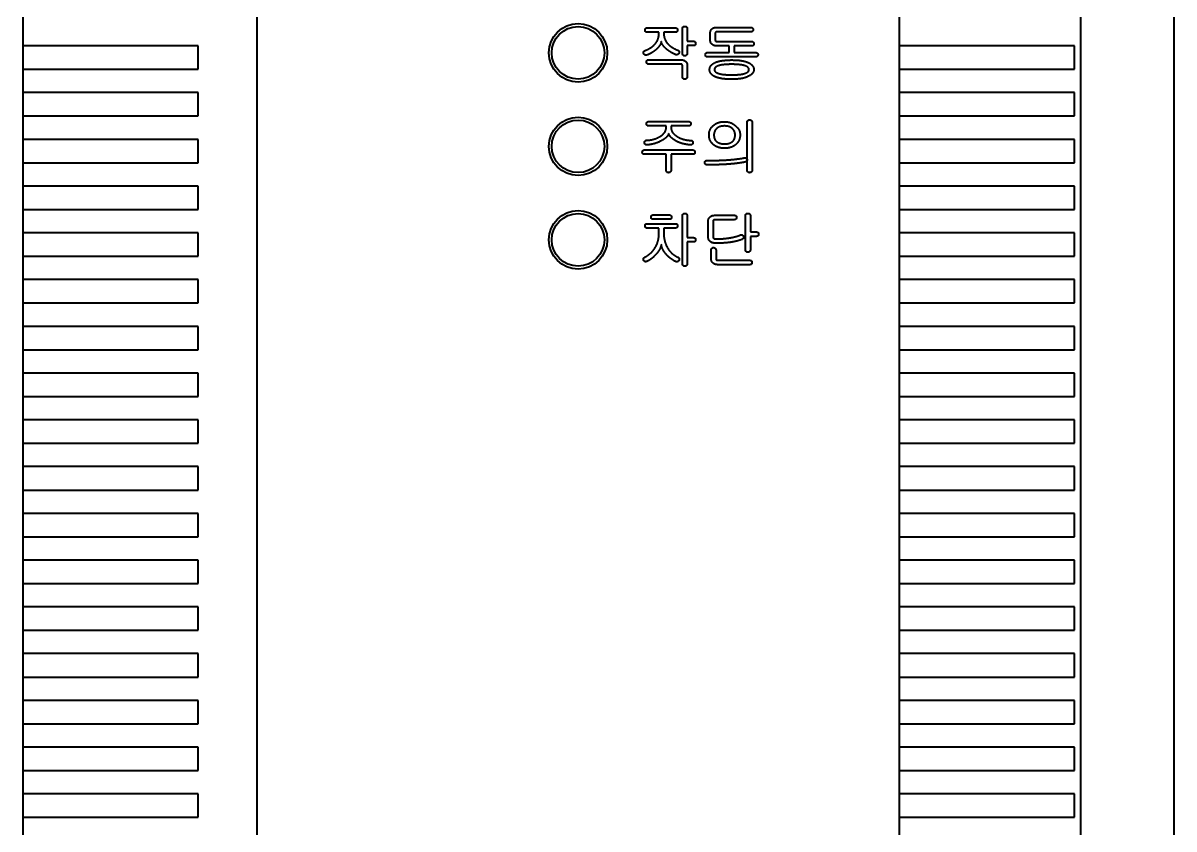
# Model space of a CAD drawing. Header units: millimetres. Extents: x 12 to 1415, y 12 to 997.
# Drawn here: x 376.1 to 474.6, y 366.5 to 435.4 of the extents above; entities that cross this region are included whole.
import ezdxf

# ---------------------------------------------------------------- set-up
doc = ezdxf.new("R2010")
doc.units = ezdxf.units.MM
doc.header["$LTSCALE"] = 1.2
doc.layers.add('가시적인 것(ISO)', color=7, linetype='Continuous', lineweight=40)

msp = doc.modelspace()

# ---------------------------------------------------------------- linework, layer by layer
at = {"layer": '가시적인 것(ISO)'}
for p, q in [((396.065, 487.884), (396.065, 89.084)), ((466.565, 481.884), (466.565, 96.084)), ((474.565, 481.884), (474.565, 96.084)), ((376.065, 107.084), (376.065, 464.884)), ((451.065, 107.084), (451.065, 464.884)), ((430.484, 434.645), (429.495, 434.645)), ((429.501, 435.021), (431.894, 435.021)), ((430.484, 434.528), (430.484, 434.645)), ((431.894, 434.645), (430.905, 434.645)), ((430.905, 434.645), (430.905, 434.538)), ((432.493, 432.843), (432.493, 434.953)), ((432.915, 434.953), (432.915, 433.874)), ((434.879, 433.977), (434.879, 434.583)), ((435.307, 434.561), (435.307, 433.994)), ((435.414, 435.063), (438.347, 435.063)), ((438.373, 434.681), (435.469, 434.681)), ((391.065, 433.484), (376.065, 433.484)), ((391.065, 431.484), (391.065, 433.484)), ((432.915, 433.874), (433.433, 433.874)), ((433.433, 433.498), (432.915, 433.498)), ((432.915, 433.498), (432.915, 432.843)), ((436.504, 433.475), (435.446, 433.475)), ((435.463, 433.857), (438.416, 433.857)), ((436.5, 432.911), (436.5, 433.426)), ((438.425, 433.475), (436.913, 433.475)), ((436.915, 433.436), (436.915, 432.911)), ((466.065, 433.484), (451.065, 433.484)), ((466.065, 431.484), (466.065, 433.484)), ((438.762, 432.535), (434.629, 432.535)), ((434.672, 432.911), (436.5, 432.911)), ((436.915, 432.911), (438.756, 432.911)), ((376.065, 431.484), (391.065, 431.484)), ((429.621, 432.298), (432.338, 432.298)), ((432.338, 431.916), (429.621, 431.916)), ((432.493, 430.846), (432.493, 431.783)), ((432.915, 431.783), (432.915, 430.846)), ((451.065, 431.484), (466.065, 431.484)), ((391.065, 429.484), (376.065, 429.484)), ((391.065, 427.484), (391.065, 429.484)), ((466.065, 429.484), (451.065, 429.484)), ((466.065, 427.484), (466.065, 429.484)), ((376.065, 427.484), (391.065, 427.484)), ((431.109, 426.629), (429.621, 426.629)), ((429.625, 427.005), (433.022, 427.005)), ((431.109, 426.506), (431.109, 426.629)), ((433.022, 426.629), (431.524, 426.629)), ((431.524, 426.629), (431.524, 426.499)), ((438.036, 422.849), (438.036, 426.95)), ((438.464, 426.953), (438.464, 422.849)), ((451.065, 427.484), (466.065, 427.484)), ((391.065, 425.484), (376.065, 425.484)), ((391.065, 423.484), (391.065, 425.484)), ((429.271, 424.577), (433.372, 424.577)), ((466.065, 425.484), (451.065, 425.484)), ((466.065, 423.484), (466.065, 425.484)), ((431.109, 424.201), (429.252, 424.201)), ((431.109, 422.846), (431.109, 424.201)), ((433.382, 424.201), (431.524, 424.201)), ((431.524, 424.201), (431.524, 422.849)), ((376.065, 423.484), (391.065, 423.484)), ((451.065, 423.484), (466.065, 423.484)), ((391.065, 421.484), (376.065, 421.484)), ((391.065, 419.484), (391.065, 421.484)), ((466.065, 421.484), (451.065, 421.484)), ((466.065, 419.484), (466.065, 421.484)), ((376.065, 419.484), (391.065, 419.484)), ((430.017, 419.018), (431.365, 419.018)), ((431.385, 418.642), (430.017, 418.642)), ((432.493, 414.84), (432.493, 418.95)), ((432.915, 418.95), (432.915, 417.073)), ((435.262, 418.985), (436.931, 418.985)), ((437.89, 416.036), (437.89, 418.953)), ((438.312, 418.953), (438.312, 417.559)), ((451.065, 419.484), (466.065, 419.484)), ((430.484, 417.893), (429.495, 417.893)), ((429.501, 418.269), (431.894, 418.269)), ((430.484, 417.394), (430.484, 417.893)), ((431.894, 417.893), (430.905, 417.893)), ((430.905, 417.893), (430.905, 417.394)), ((434.694, 417.18), (434.694, 418.438)), ((435.116, 418.35), (435.116, 417.206)), ((436.924, 418.609), (435.33, 418.609)), ((391.065, 417.484), (376.065, 417.484)), ((391.065, 415.484), (391.065, 417.484)), ((432.915, 417.073), (433.443, 417.073)), ((433.443, 416.707), (432.915, 416.707)), ((432.915, 416.707), (432.915, 414.84)), ((438.312, 417.559), (438.83, 417.559)), ((438.83, 417.183), (438.312, 417.183)), ((438.312, 417.183), (438.312, 416.036)), ((466.065, 417.484), (451.065, 417.484)), ((466.065, 415.484), (466.065, 417.484)), ((434.954, 415.293), (434.954, 415.987)), ((435.375, 415.987), (435.375, 415.326)), ((376.065, 415.484), (391.065, 415.484)), ((438.257, 414.759), (435.531, 414.759)), ((435.573, 415.135), (438.257, 415.135)), ((451.065, 415.484), (466.065, 415.484)), ((391.065, 413.484), (376.065, 413.484)), ((391.065, 411.484), (391.065, 413.484)), ((466.065, 413.484), (451.065, 413.484)), ((466.065, 411.484), (466.065, 413.484)), ((376.065, 411.484), (391.065, 411.484)), ((451.065, 411.484), (466.065, 411.484)), ((391.065, 409.484), (376.065, 409.484)), ((391.065, 407.484), (391.065, 409.484)), ((466.065, 409.484), (451.065, 409.484)), ((466.065, 407.484), (466.065, 409.484)), ((376.065, 407.484), (391.065, 407.484)), ((451.065, 407.484), (466.065, 407.484)), ((391.065, 405.484), (376.065, 405.484)), ((391.065, 403.484), (391.065, 405.484)), ((466.065, 405.484), (451.065, 405.484)), ((466.065, 403.484), (466.065, 405.484)), ((376.065, 403.484), (391.065, 403.484)), ((451.065, 403.484), (466.065, 403.484)), ((391.065, 401.484), (376.065, 401.484)), ((391.065, 399.484), (391.065, 401.484)), ((466.065, 401.484), (451.065, 401.484)), ((466.065, 399.484), (466.065, 401.484)), ((376.065, 399.484), (391.065, 399.484)), ((451.065, 399.484), (466.065, 399.484)), ((391.065, 397.484), (376.065, 397.484)), ((391.065, 395.484), (391.065, 397.484)), ((466.065, 397.484), (451.065, 397.484)), ((466.065, 395.484), (466.065, 397.484)), ((376.065, 395.484), (391.065, 395.484)), ((451.065, 395.484), (466.065, 395.484)), ((391.065, 393.484), (376.065, 393.484)), ((391.065, 391.484), (391.065, 393.484)), ((466.065, 393.484), (451.065, 393.484)), ((466.065, 391.484), (466.065, 393.484)), ((376.065, 391.484), (391.065, 391.484)), ((451.065, 391.484), (466.065, 391.484)), ((391.065, 389.484), (376.065, 389.484)), ((391.065, 387.484), (391.065, 389.484)), ((466.065, 389.484), (451.065, 389.484)), ((466.065, 387.484), (466.065, 389.484)), ((376.065, 387.484), (391.065, 387.484)), ((451.065, 387.484), (466.065, 387.484)), ((391.065, 385.484), (376.065, 385.484)), ((391.065, 383.484), (391.065, 385.484)), ((466.065, 385.484), (451.065, 385.484)), ((466.065, 383.484), (466.065, 385.484)), ((376.065, 383.484), (391.065, 383.484)), ((451.065, 383.484), (466.065, 383.484)), ((391.065, 381.484), (376.065, 381.484)), ((391.065, 379.484), (391.065, 381.484)), ((466.065, 381.484), (451.065, 381.484)), ((466.065, 379.484), (466.065, 381.484)), ((376.065, 379.484), (391.065, 379.484)), ((451.065, 379.484), (466.065, 379.484)), ((391.065, 377.484), (376.065, 377.484)), ((391.065, 375.484), (391.065, 377.484)), ((466.065, 377.484), (451.065, 377.484)), ((466.065, 375.484), (466.065, 377.484)), ((376.065, 375.484), (391.065, 375.484)), ((451.065, 375.484), (466.065, 375.484)), ((391.065, 373.484), (376.065, 373.484)), ((391.065, 371.484), (391.065, 373.484)), ((466.065, 373.484), (451.065, 373.484)), ((466.065, 371.484), (466.065, 373.484)), ((376.065, 371.484), (391.065, 371.484)), ((451.065, 371.484), (466.065, 371.484)), ((391.065, 369.484), (376.065, 369.484)), ((391.065, 367.484), (391.065, 369.484)), ((466.065, 369.484), (451.065, 369.484)), ((466.065, 367.484), (466.065, 369.484)), ((376.065, 367.484), (391.065, 367.484)), ((451.065, 367.484), (466.065, 367.484))]:
    msp.add_line(p, q, dxfattribs=at)
for centre, radius in [((423.565, 432.884), 2.5), ((423.565, 432.884), 2.25), ((423.565, 424.884), 2.5), ((423.565, 424.884), 2.25), ((423.565, 416.884), 2.5), ((423.565, 416.884), 2.25)]:
    msp.add_circle(centre, radius, dxfattribs=at)
for points in [[(429.297, 434.84), (429.297, 435.021), (429.501, 435.021)], [(429.495, 434.645), (429.294, 434.645), (429.297, 434.84)], [(430.134, 433.618), (430.484, 433.994), (430.484, 434.528)], [(430.905, 434.538), (430.905, 434.01), (431.278, 433.624)], [(431.894, 435.021), (432.078, 435.021), (432.078, 434.836)], [(432.078, 434.836), (432.078, 434.645), (431.894, 434.645)], [(432.493, 434.953), (432.493, 435.147), (432.701, 435.147)], [(432.701, 435.147), (432.915, 435.147), (432.915, 434.953)], [(434.879, 434.583), (434.879, 434.794), (435.022, 434.934)], [(435.022, 434.934), (435.171, 435.063), (435.414, 435.063)], [(435.339, 434.648), (435.307, 434.626), (435.307, 434.561)], [(435.469, 434.681), (435.378, 434.681), (435.339, 434.648)], [(438.347, 435.063), (438.438, 435.063), (438.487, 435.008)], [(438.506, 434.752), (438.461, 434.681), (438.373, 434.681)], [(438.487, 435.008), (438.542, 434.953), (438.548, 434.869)], [(438.548, 434.869), (438.548, 434.801), (438.506, 434.752)], [(429.275, 433.066), (429.842, 433.297), (430.134, 433.618)], [(430.688, 433.841), (430.617, 433.511), (430.286, 433.196)], [(431.109, 433.225), (430.733, 433.553), (430.688, 433.841)], [(431.278, 433.624), (431.576, 433.316), (432.114, 433.102)], [(433.433, 433.874), (433.625, 433.874), (433.625, 433.689)], [(433.625, 433.689), (433.625, 433.498), (433.433, 433.498)], [(435.012, 433.63), (434.879, 433.747), (434.879, 433.977)], [(435.446, 433.475), (435.181, 433.475), (435.012, 433.63)], [(435.307, 433.994), (435.307, 433.916), (435.343, 433.883)], [(435.343, 433.883), (435.369, 433.857), (435.463, 433.857)], [(436.5, 433.426), (436.5, 433.452), (436.504, 433.475)], [(436.913, 433.475), (436.915, 433.457), (436.915, 433.436)], [(438.416, 433.857), (438.607, 433.857), (438.607, 433.647)], [(438.607, 433.647), (438.613, 433.475), (438.425, 433.475)], [(429.184, 432.807), (429.151, 432.882), (429.168, 432.953)], [(429.168, 432.953), (429.197, 433.037), (429.275, 433.066)], [(429.291, 432.703), (429.226, 432.733), (429.184, 432.807)], [(429.459, 432.694), (429.372, 432.674), (429.291, 432.703)], [(430.286, 433.196), (429.949, 432.885), (429.459, 432.694)], [(431.89, 432.742), (431.453, 432.93), (431.109, 433.225)], [(432.062, 432.729), (431.984, 432.71), (431.89, 432.742)], [(432.202, 432.84), (432.156, 432.759), (432.062, 432.729)], [(432.114, 433.102), (432.185, 433.076), (432.211, 432.998)], [(432.211, 432.998), (432.234, 432.914), (432.202, 432.84)], [(432.552, 432.69), (432.493, 432.742), (432.493, 432.843)], [(432.701, 432.629), (432.613, 432.629), (432.552, 432.69)], [(432.843, 432.687), (432.788, 432.629), (432.701, 432.629)], [(432.915, 432.843), (432.915, 432.742), (432.843, 432.687)], [(434.493, 432.6), (434.451, 432.658), (434.458, 432.733)], [(434.458, 432.733), (434.464, 432.801), (434.513, 432.859)], [(434.629, 432.535), (434.542, 432.535), (434.493, 432.6)], [(434.513, 432.859), (434.574, 432.911), (434.672, 432.911)], [(438.756, 432.911), (438.853, 432.911), (438.911, 432.859)], [(438.911, 432.593), (438.853, 432.535), (438.762, 432.535)], [(438.911, 432.859), (438.97, 432.801), (438.97, 432.726)], [(438.97, 432.726), (438.97, 432.652), (438.911, 432.593)], [(429.424, 432.107), (429.417, 432.298), (429.621, 432.298)], [(429.621, 431.916), (429.424, 431.916), (429.424, 432.107)], [(432.338, 432.298), (432.613, 432.298), (432.782, 432.143)], [(432.464, 431.883), (432.425, 431.916), (432.338, 431.916)], [(432.493, 431.783), (432.493, 431.857), (432.464, 431.883)], [(432.782, 432.143), (432.915, 432.026), (432.915, 431.783)], [(434.821, 431.446), (434.821, 431.831), (435.278, 432.045)], [(435.278, 430.849), (434.821, 431.063), (434.821, 431.446)], [(435.547, 431.77), (435.236, 431.656), (435.236, 431.446)], [(435.236, 431.446), (435.236, 431.245), (435.56, 431.131)], [(435.278, 432.045), (435.764, 432.272), (436.714, 432.272)], [(436.714, 431.903), (435.923, 431.903), (435.547, 431.77)], [(436.714, 432.272), (437.664, 432.272), (438.124, 432.055)], [(437.874, 431.77), (437.498, 431.903), (436.714, 431.903)], [(437.852, 431.128), (438.192, 431.245), (438.192, 431.446)], [(438.192, 431.446), (438.192, 431.656), (437.874, 431.77)], [(438.607, 431.446), (438.607, 431.063), (438.065, 430.843)], [(438.124, 432.055), (438.607, 431.838), (438.607, 431.446)], [(432.558, 430.681), (432.493, 430.749), (432.493, 430.846)], [(432.701, 430.632), (432.617, 430.632), (432.558, 430.681)], [(432.808, 430.668), (432.785, 430.632), (432.701, 430.632)], [(432.915, 430.846), (432.915, 430.749), (432.808, 430.668)], [(436.714, 430.622), (435.764, 430.622), (435.278, 430.849)], [(435.56, 431.131), (435.923, 430.998), (436.714, 430.998)], [(436.714, 430.998), (437.498, 430.998), (437.852, 431.128)], [(438.065, 430.843), (437.657, 430.622), (436.714, 430.622)], [(429.621, 426.629), (429.417, 426.629), (429.424, 426.823)], [(429.424, 426.823), (429.424, 427.005), (429.625, 427.005)], [(430.633, 425.757), (431.109, 426.078), (431.109, 426.506)], [(433.022, 427.005), (433.21, 427.005), (433.21, 426.82)], [(433.21, 426.82), (433.21, 426.629), (433.022, 426.629)], [(434.772, 425.854), (434.772, 426.324), (435.09, 426.613)], [(435.09, 426.613), (435.479, 426.995), (436.108, 426.995)], [(436.108, 426.626), (435.66, 426.626), (435.42, 426.402)], [(436.108, 426.995), (436.72, 426.995), (437.112, 426.564)], [(436.792, 426.386), (436.542, 426.626), (436.108, 426.626)], [(437.112, 426.564), (437.433, 426.321), (437.433, 425.854)], [(438.036, 426.95), (438.036, 427.037), (438.101, 427.099)], [(438.101, 427.099), (438.159, 427.147), (438.25, 427.147)], [(438.25, 427.147), (438.335, 427.147), (438.393, 427.096)], [(438.393, 427.096), (438.464, 427.047), (438.464, 426.953)], [(429.469, 425.404), (430.153, 425.439), (430.633, 425.757)], [(431.317, 425.984), (431.213, 425.643), (430.753, 425.397)], [(431.91, 425.365), (431.411, 425.653), (431.317, 425.984)], [(431.524, 426.499), (431.524, 426.075), (431.994, 425.76)], [(431.994, 425.76), (432.484, 425.43), (433.187, 425.391)], [(435.106, 425.07), (434.772, 425.387), (434.772, 425.854)], [(435.42, 426.402), (435.193, 426.175), (435.193, 425.854)], [(435.193, 425.854), (435.193, 425.533), (435.362, 425.342)], [(437.005, 425.854), (437.005, 426.172), (436.792, 426.386)], [(436.837, 425.342), (437.005, 425.533), (437.005, 425.854)], [(437.433, 425.854), (437.433, 425.394), (437.096, 425.07)], [(429.064, 424.395), (429.07, 424.577), (429.271, 424.577)], [(429.239, 425.196), (429.232, 425.274), (429.313, 425.355)], [(429.317, 425.057), (429.249, 425.109), (429.239, 425.196)], [(429.313, 425.355), (429.346, 425.404), (429.469, 425.404)], [(429.482, 425.005), (429.382, 424.998), (429.317, 425.057)], [(430.753, 425.397), (430.185, 425.053), (429.482, 425.005)], [(433.177, 425.005), (432.458, 425.053), (431.91, 425.365)], [(433.333, 425.06), (433.278, 425.005), (433.177, 425.005)], [(433.187, 425.391), (433.294, 425.391), (433.356, 425.329)], [(433.398, 425.183), (433.391, 425.112), (433.333, 425.06)], [(433.356, 425.329), (433.407, 425.271), (433.398, 425.183)], [(433.372, 424.577), (433.563, 424.577), (433.573, 424.373)], [(436.108, 424.72), (435.472, 424.72), (435.106, 425.07)], [(435.362, 425.342), (435.657, 425.086), (436.108, 425.086)], [(436.108, 425.086), (436.542, 425.086), (436.837, 425.342)], [(437.096, 425.07), (436.727, 424.72), (436.108, 424.72)], [(429.252, 424.201), (429.057, 424.201), (429.064, 424.395)], [(433.573, 424.373), (433.573, 424.201), (433.382, 424.201)], [(434.406, 423.491), (434.406, 423.569), (434.461, 423.621)], [(434.461, 423.621), (434.529, 423.673), (434.629, 423.673)], [(434.629, 423.673), (435.56, 423.673), (436.279, 423.718)], [(436.279, 423.718), (437.174, 423.776), (437.745, 423.89)], [(437.745, 423.89), (437.855, 423.919), (437.936, 423.883)], [(438.001, 423.63), (437.952, 423.569), (437.868, 423.543)], [(437.936, 423.883), (438.01, 423.844), (438.03, 423.773)], [(438.03, 423.773), (438.043, 423.699), (438.001, 423.63)], [(431.174, 422.681), (431.109, 422.749), (431.109, 422.846)], [(431.317, 422.632), (431.232, 422.632), (431.174, 422.681)], [(431.463, 422.697), (431.398, 422.632), (431.317, 422.632)], [(431.524, 422.849), (431.524, 422.752), (431.463, 422.697)], [(434.467, 423.358), (434.406, 423.41), (434.406, 423.491)], [(434.629, 423.303), (434.529, 423.303), (434.467, 423.358)], [(436.36, 423.352), (435.651, 423.303), (434.629, 423.303)], [(437.868, 423.543), (437.249, 423.41), (436.36, 423.352)], [(438.098, 422.69), (438.036, 422.752), (438.036, 422.849)], [(438.25, 422.632), (438.156, 422.632), (438.098, 422.69)], [(438.403, 422.697), (438.338, 422.632), (438.25, 422.632)], [(438.464, 422.849), (438.464, 422.752), (438.403, 422.697)], [(429.809, 418.833), (429.809, 419.018), (430.017, 419.018)], [(430.017, 418.642), (429.809, 418.642), (429.809, 418.833)], [(431.365, 419.018), (431.553, 419.018), (431.56, 418.836)], [(431.56, 418.836), (431.566, 418.642), (431.385, 418.642)], [(432.493, 418.95), (432.493, 419.041), (432.565, 419.102)], [(432.565, 419.102), (432.62, 419.144), (432.701, 419.144)], [(432.701, 419.144), (432.782, 419.144), (432.821, 419.115)], [(432.821, 419.115), (432.915, 419.041), (432.915, 418.95)], [(434.694, 418.438), (434.694, 418.674), (434.84, 418.827)], [(434.84, 418.827), (434.999, 418.985), (435.262, 418.985)], [(437.138, 418.82), (437.129, 418.609), (436.924, 418.609)], [(436.931, 418.985), (437.138, 418.985), (437.138, 418.82)], [(437.89, 418.953), (437.89, 419.147), (438.098, 419.147)], [(438.098, 419.147), (438.312, 419.147), (438.312, 418.953)], [(429.297, 418.088), (429.297, 418.269), (429.501, 418.269)], [(429.495, 417.893), (429.294, 417.893), (429.297, 418.088)], [(431.894, 418.269), (432.078, 418.269), (432.078, 418.084)], [(432.078, 418.084), (432.078, 417.893), (431.894, 417.893)], [(435.155, 418.561), (435.116, 418.512), (435.116, 418.35)], [(435.33, 418.609), (435.197, 418.609), (435.155, 418.561)], [(430.117, 416.149), (430.484, 416.7), (430.484, 417.394)], [(430.905, 417.394), (430.905, 416.69), (431.265, 416.133)], [(433.443, 417.073), (433.625, 417.073), (433.625, 416.895)], [(433.625, 416.895), (433.625, 416.707), (433.443, 416.707)], [(434.873, 416.746), (434.694, 416.901), (434.694, 417.18)], [(435.382, 416.596), (435.044, 416.596), (434.873, 416.746)], [(435.116, 417.206), (435.116, 417.073), (435.174, 417.015)], [(435.174, 417.015), (435.226, 416.963), (435.349, 416.963)], [(435.349, 416.963), (435.92, 416.963), (436.406, 417.034)], [(436.51, 416.661), (436.02, 416.596), (435.382, 416.596)], [(436.406, 417.034), (437.018, 417.118), (437.44, 417.293)], [(437.599, 416.921), (437.125, 416.739), (436.51, 416.661)], [(437.44, 417.293), (437.527, 417.332), (437.612, 417.303)], [(437.715, 417.037), (437.683, 416.966), (437.599, 416.921)], [(437.612, 417.303), (437.683, 417.267), (437.719, 417.193)], [(437.719, 417.193), (437.745, 417.115), (437.715, 417.037)], [(438.83, 417.559), (439.022, 417.559), (439.022, 417.374)], [(439.022, 417.374), (439.022, 417.183), (438.83, 417.183)], [(429.278, 415.397), (429.793, 415.66), (430.117, 416.149)], [(430.289, 415.705), (429.92, 415.264), (429.466, 415.037)], [(430.688, 416.477), (430.613, 416.078), (430.289, 415.705)], [(431.064, 415.695), (430.759, 416.068), (430.688, 416.477)], [(431.894, 415.037), (431.394, 415.297), (431.064, 415.695)], [(431.265, 416.133), (431.592, 415.624), (432.108, 415.4)], [(434.954, 415.987), (434.954, 416.097), (435.022, 416.165)], [(435.022, 416.165), (435.074, 416.224), (435.161, 416.224)], [(435.161, 416.224), (435.249, 416.224), (435.307, 416.159)], [(435.307, 416.159), (435.375, 416.097), (435.375, 415.987)], [(437.949, 415.883), (437.89, 415.935), (437.89, 416.036)], [(438.098, 415.822), (438.01, 415.822), (437.949, 415.883)], [(438.244, 415.88), (438.185, 415.822), (438.098, 415.822)], [(438.312, 416.036), (438.312, 415.935), (438.244, 415.88)], [(429.184, 415.122), (429.145, 415.196), (429.164, 415.274)], [(429.164, 415.274), (429.184, 415.355), (429.278, 415.397)], [(429.297, 415.024), (429.226, 415.053), (429.184, 415.122)], [(429.466, 415.037), (429.385, 415.002), (429.297, 415.024)], [(432.069, 415.018), (431.994, 414.995), (431.894, 415.037)], [(432.205, 415.125), (432.169, 415.047), (432.069, 415.018)], [(432.108, 415.4), (432.195, 415.368), (432.224, 415.284)], [(432.224, 415.284), (432.244, 415.199), (432.205, 415.125)], [(432.552, 414.694), (432.493, 414.746), (432.493, 414.84)], [(432.701, 414.632), (432.613, 414.632), (432.552, 414.694)], [(432.85, 414.694), (432.788, 414.632), (432.701, 414.632)], [(432.915, 414.84), (432.915, 414.746), (432.85, 414.694)], [(435.087, 414.927), (434.954, 415.047), (434.954, 415.293)], [(435.531, 414.759), (435.262, 414.759), (435.087, 414.927)], [(435.375, 415.326), (435.375, 415.203), (435.417, 415.16)], [(435.417, 415.16), (435.446, 415.135), (435.573, 415.135)], [(438.257, 415.135), (438.448, 415.135), (438.448, 414.95)], [(438.448, 414.95), (438.448, 414.759), (438.257, 414.759)]]:
    msp.add_open_spline(points, degree=2, dxfattribs=at)

doc.saveas('drawing.dxf')
